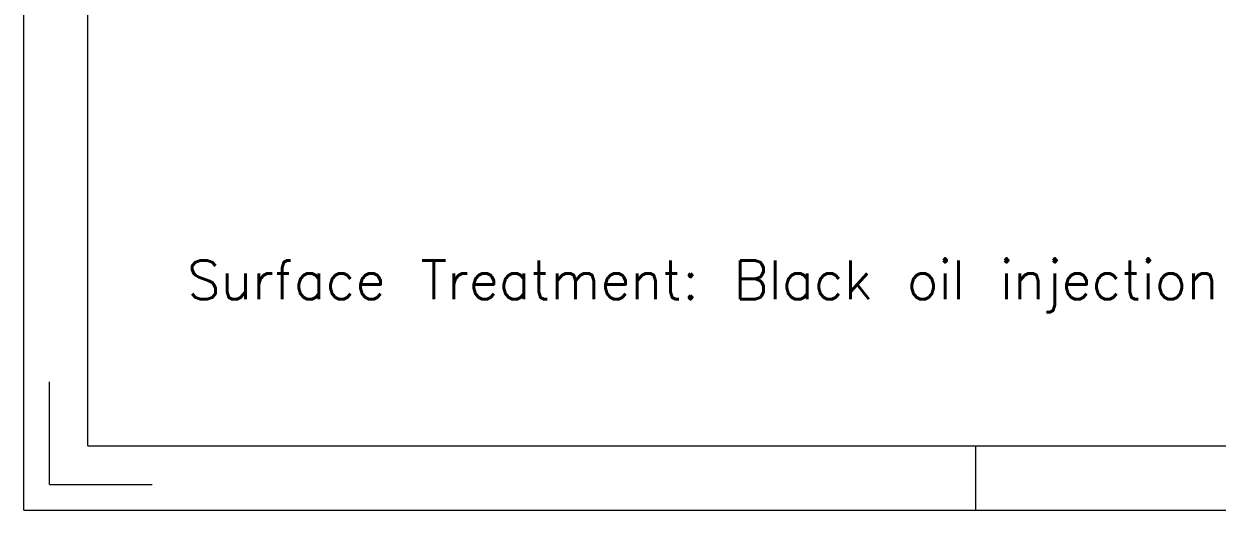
# Model space of a CAD drawing. Header units: millimetres. Extents: x 1378 to 2068, y 422 to 910.
# Drawn here: x 1378.2 to 1810.6, y 422.5 to 598.5 of the extents above; entities that cross this region are included whole.
import ezdxf

# ---------------------------------------------------------------- set-up
doc = ezdxf.new("R2010")
doc.units = ezdxf.units.MM
doc.layers.get('0').update_dxf_attribs({"lineweight": 18})
doc.layers.add('尺寸线层', color=3, linetype='Continuous', lineweight=18)
doc.styles.get("Standard").update_dxf_attribs({"font": 'txt.shx', "bigfont": 'gbcbig.shx'})

# ---------------------------------------------------------------- blocks, each defined once
blk = doc.blocks.new('5784100')
at = {"color": 7, "linetype": 'Continuous'}
for p, q in [((-176.08, -586.92), (-176.08, 357.89)), ((-131.08, -541.93), (-131.08, 312.9)), ((-158.08, -568.92), (-158.08, -496.94)), ((-131.08, -541.93), (1115.16, -541.93)), ((492.04, -586.92), (492.04, -541.93)), ((-158.08, -568.92), (-86.09, -568.92)), ((-176.08, -586.92), (1160.16, -586.92))]:
    blk.add_line(p, q, dxfattribs=at)
at = {"color": 2, "linetype": 'Continuous'}
for p, q in [((305.33, -541.93), (413.31, -541.93)), ((413.31, -541.93), (485.29, -541.93)), ((485.29, -541.93), (593.27, -541.93)), ((593.27, -541.93), (665.26, -541.93))]:
    blk.add_line(p, q, dxfattribs=at)
at = {"layer": '尺寸线层', "insert": (-61.49, -411.78), "char_height": 27.3189, "width": 743.668, "attachment_point": 1}
blk.add_mtext('Surface Treatment: Black oil injection ', dxfattribs=at)

msp = doc.modelspace()

# ---------------------------------------------------------------- block references
at = {"layer": '尺寸线层', "xscale": 0.5162192588293326, "yscale": 0.5162192588293326, "zscale": 0.5162192588293326}
msp.add_blockref('5784100', (1469.13, 725.45), dxfattribs=at)

doc.saveas('drawing.dxf')
